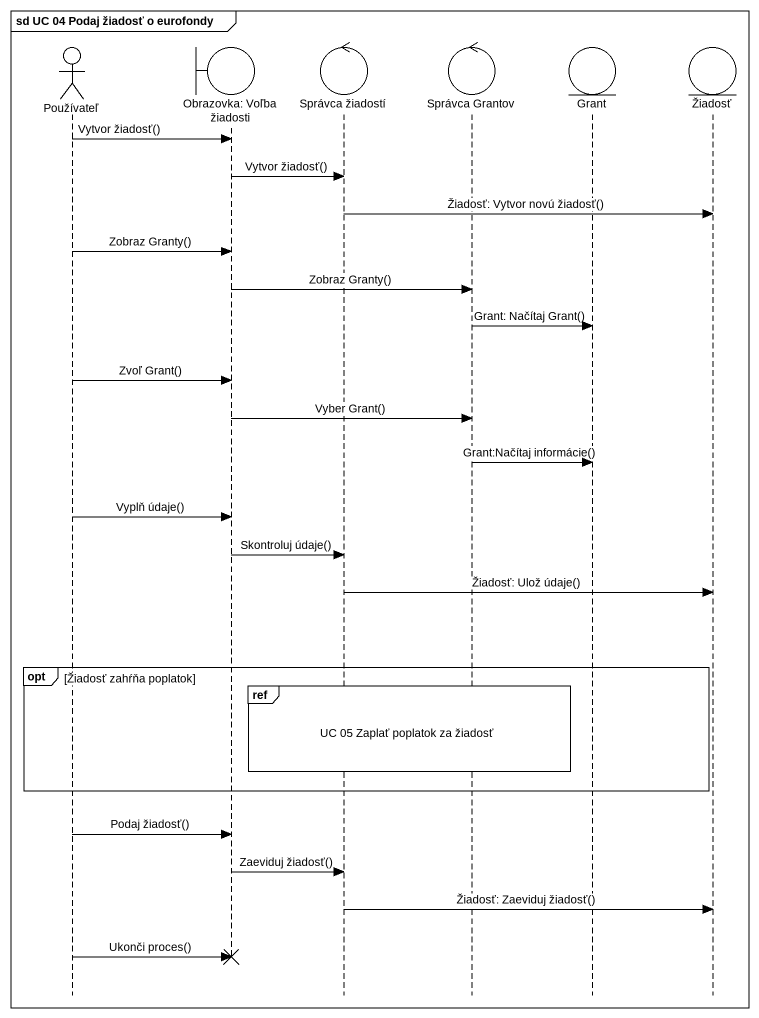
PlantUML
@startuml
mainframe sd UC 04 Podaj žiadosť o eurofondy
hide footbox
actor Používateľ
boundary "Obrazovka: Voľba žiadosti" as Obrazovka_Voľba_žiadosti
control "Správca žiadostí" as Správca_žiadostí
control "Správca Grantov" as Správca_Grantov
entity Grant
entity Žiadosť

Používateľ -> Obrazovka_Voľba_žiadosti : Vytvor žiadosť()
Obrazovka_Voľba_žiadosti -> Správca_žiadostí : Vytvor žiadosť()
Správca_žiadostí -> Žiadosť : Žiadosť: Vytvor novú žiadosť()
Používateľ -> Obrazovka_Voľba_žiadosti : Zobraz Granty()
Obrazovka_Voľba_žiadosti -> Správca_Grantov : Zobraz Granty()
Správca_Grantov -> Grant : Grant: Načítaj Grant()
Používateľ -> Obrazovka_Voľba_žiadosti : Zvoľ Grant()
Obrazovka_Voľba_žiadosti -> Správca_Grantov : Vyber Grant()
Správca_Grantov -> Grant : Grant:Načítaj informácie()
Používateľ -> Obrazovka_Voľba_žiadosti : Vyplň údaje()
Obrazovka_Voľba_žiadosti -> Správca_žiadostí : Skontroluj údaje()
Správca_žiadostí -> Žiadosť : Žiadosť: Ulož údaje()
opt Žiadosť zahŕňa poplatok
  ref over Správca_žiadostí, Správca_Grantov : UC 05 Zaplať poplatok za žiadosť
end
Používateľ -> Obrazovka_Voľba_žiadosti : Podaj žiadosť()
Obrazovka_Voľba_žiadosti -> Správca_žiadostí : Zaeviduj žiadosť()
Správca_žiadostí -> Žiadosť : Žiadosť: Zaeviduj žiadosť()
Používateľ -> Obrazovka_Voľba_žiadosti !! : Ukonči proces()
@enduml
